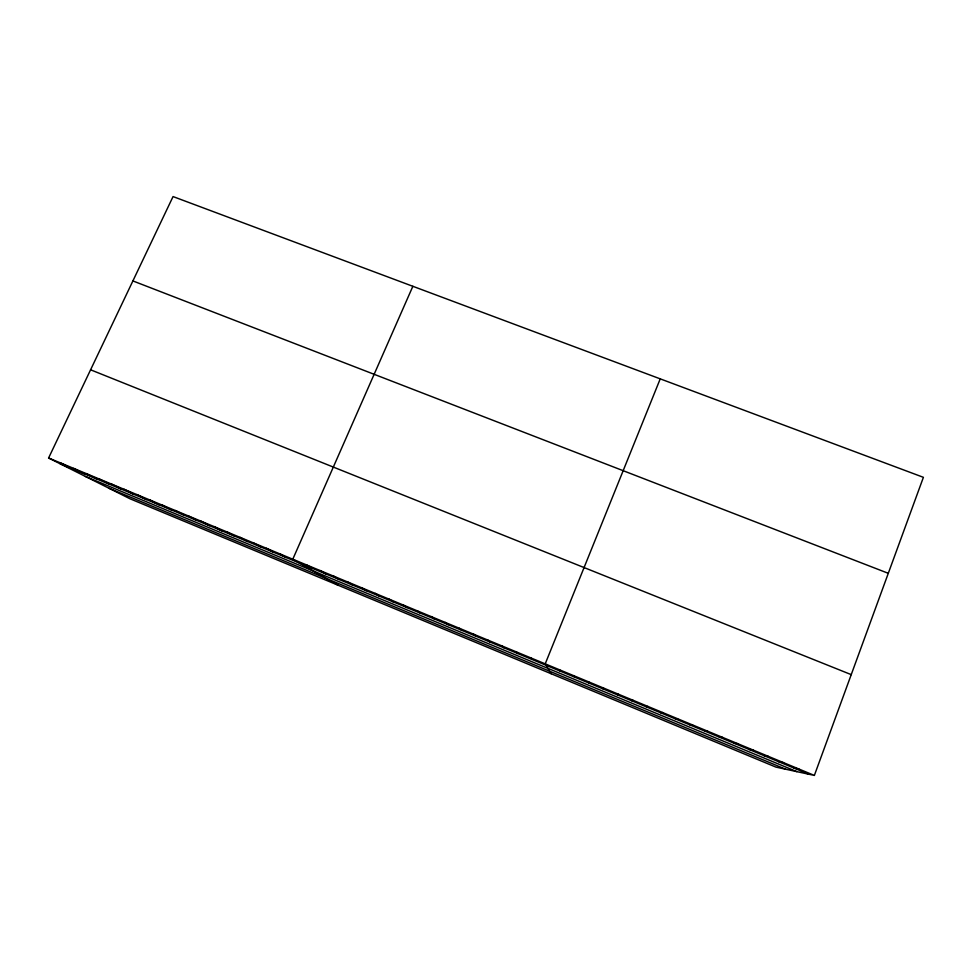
<?xml version="1.0" encoding="UTF-8"?>
<svg xmlns="http://www.w3.org/2000/svg" width="972" height="972" viewBox="0 0 972 972"><rect width="100%" height="100%" fill="white"/><g stroke="black" fill="none" stroke-linecap="round" stroke-linejoin="round"><path stroke-width="1.46" d="M588.716 682.952L588.874 681.955M814.366 775.425L923.4 477.325L173.052 196.575L48.6 457.994L129.932 498.745L775.972 767.127L814.366 775.425L48.6 457.994M660.231 378.849L545.219 663.852L551.136 673.73M412.857 286.303L292.791 559.216L338.074 585.217M603.029 688.893L603.527 688.03M617.39 694.846L618.228 694.13M631.812 700.824L632.991 700.241M646.283 706.826L647.814 706.389M660.802 712.841L662.673 712.549M675.37 718.879L677.606 718.733M689.986 724.942L692.574 724.942M704.664 731.029L707.604 731.175M719.389 737.141L722.694 737.42M734.164 743.264L737.833 743.702M748.999 749.412L753.021 749.995M763.883 755.584L768.281 756.325M778.815 761.781L783.59 762.668M793.808 768.002L798.948 769.034M132.897 280.932L888.299 573.31M90.59 369.797L851.229 674.629M60.118 463.766L808.85 774.234M85.427 476.45L796.833 771.634M109.058 488.284L785.716 769.241M61.078 463.17L72.341 468.832M73.593 468.358L84.613 473.923M86.144 473.558L96.908 479.026M98.743 478.783L109.253 484.141M111.379 484.02L121.634 489.268M124.064 489.268L134.051 494.42M136.785 494.554L146.505 499.584M149.542 499.839L159.007 504.772M162.348 505.148L171.546 509.972M175.203 510.47L184.133 515.184M188.094 515.816L196.757 520.421M201.022 521.174L209.417 525.67M213.998 526.557L222.126 530.943M227.023 531.951L234.872 536.228M240.084 537.37L247.653 541.525M253.194 542.801L260.484 546.847M266.352 548.257L273.363 552.193M279.547 553.724L286.278 557.539M306.399 564.854L312.547 568.438M320.055 570.515L325.912 573.978M333.761 576.202L339.325 579.543M347.514 581.9L352.775 585.12M361.317 587.623L366.274 590.721M375.168 593.37L379.821 596.334M389.067 599.129L393.417 601.972M403.016 604.912L407.061 607.622M417.012 610.708L420.742 613.296M431.058 616.527L434.472 618.994M445.152 622.372L448.25 624.704M459.294 628.24L462.089 630.439M473.486 634.121L475.964 636.198M487.737 640.026L489.888 641.97M502.026 645.955L503.861 647.765M516.375 651.896L517.869 653.573M530.773 657.862L531.939 659.417M559.714 669.866L560.224 671.142M574.27 675.892L574.44 677.034"/></g></svg>
